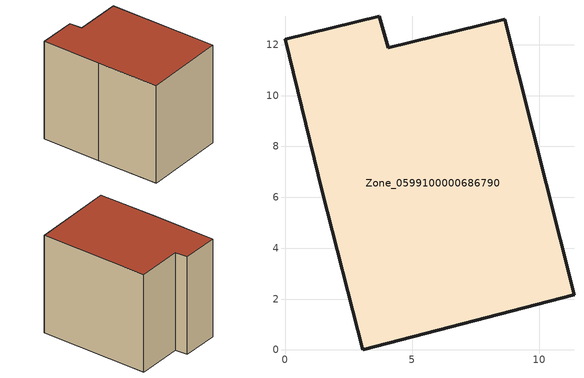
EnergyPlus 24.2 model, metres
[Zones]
Zone_0599100000686790
 floor ground (C_G): 1.46,6.23 0,12.21 3.7,13.13 4.06,11.88 8.64,13.01 11.36,2.17 3.05,0 z0
 wall outside (C_F): 0,12.21 1.46,6.23 3.05,0 11.36,2.17 8.64,13.01 4.06,11.88 3.7,13.13 0,12.21 z0:10.29
 roof outside (C_R): 8.64,13.01 4.06,11.88 3.7,13.13 0,12.21 1.46,6.23 3.05,0 11.36,2.17 z10.29
[BUILDING]
Pand.0599100000686790: North Axis=0; Terrain=City; Loads Convergence Tolerance Value=0.04; Temperature Convergence Tolerance Value=0.4; Solar Distribution=FullExterior; Maximum Number of Warmup Days=25; Minimum Number of Warmup Days=1
[Site:Location]
Rotterdam.The.Hague.AP_ZH_NLD Design_Conditions: Latitude=51.96; Longitude=4.45; Time Zone=1; Elevation=-4.5
[SITE:GROUNDTEMPERATURE:BUILDINGSURFACE]
18, 18, 18, 18, 18, 18, 18, 18, 18, 18, 18, 18
[MATERIAL] Thermal Absorptance=0.9; Solar Absorptance=0.7; Visible Absorptance=0.7
Name | Roughness | Thickness | Conductivity | Density | Specific Heat
G.TI.1946 | MediumSmooth | 0.15 | 1 | 540 | 1210
F.TI.1946 | Rough | 0.3 | 0.857143 | 1920 | 840
R.TI.1946 | MediumRough | 0.2 | 0.1 | 1500 | 1000
[CONSTRUCTION]
C_G: G.TI.1946
C_F: F.TI.1946
C_R: R.TI.1946
[ZONE]
Zone_0599100000686790: Type=1; Multiplier=1; Ceiling Height=Autocalculate; Volume=Autocalculate; Floor Area=autocalculate; Part of Total Floor Area=Yes
[ZONEINFILTRATION:DESIGNFLOWRATE]
Infil_Zone_0599100000686790: Zone or ZoneList or Space or SpaceList=Zone_0599100000686790; Schedule=AlwaysOn; Design Flow Rate Calculation Method=Flow/Area; Flow Rate per Floor Area=0.003; Constant Term Coefficient=1; Temperature Term Coefficient=0; Velocity Term Coefficient=0; Velocity Squared Term Coefficient=0
[HVACTEMPLATE:ZONE:IDEALLOADSAIRSYSTEM]
Zone_0599100000686790: Maximum Heating Supply Air Temperature=50; Minimum Cooling Supply Air Temperature=13; Maximum Heating Supply Air Humidity Ratio=0.0156; Minimum Cooling Supply Air Humidity Ratio=0.0077; Heating Limit=NoLimit; Cooling Limit=NoLimit; Dehumidification Control Type=ConstantSensibleHeatRatio; Cooling Sensible Heat Ratio=0.7; Dehumidification Setpoint=60; Humidification Control Type=None; Humidification Setpoint=30; Outdoor Air Method=None; Outdoor Air Flow Rate per Person=0.00944; Outdoor Air Flow Rate per Zone Floor Area=0; Outdoor Air Flow Rate per Zone=0; Demand Controlled Ventilation Type=None; Outdoor Air Economizer Type=NoEconomizer; Heat Recovery Type=None; Sensible Heat Recovery Effectiveness=0.7; Latent Heat Recovery Effectiveness=0.65
[ZONECONTROL:THERMOSTAT]
ThermostatControl_Zone_0599100000686790: Zone or ZoneList=Zone_0599100000686790; Control Type Schedule=DualSetpointControlType; Control 1=Thermostat_Zone_0599100000686790; Temperature Difference Between Cutout And Setpoint=0
[THERMOSTATSETPOINT:DUALSETPOINT]
Thermostat_Zone_0599100000686790: Heating Setpoint Temperature Schedule=HeatingSetpoint_Zone_0599100000686790; Cooling Setpoint Temperature Schedule=CoolingSetpoint_Zone_0599100000686790
[SCHEDULE:COMPACT]
HeatingSetpoint_Zone_0599100000686790: Through: 12/31, For: AllDays, Until: 24:00, 21
CoolingSetpoint_Zone_0599100000686790: Through: 12/31, For: AllDays, Until: 24:00, 24
DualSetpointControlType: Through: 12/31, For: AllDays, Until: 24:00, 4
AlwaysOn: Through: 12/31, For: AllDays, Until: 24:00, 1
